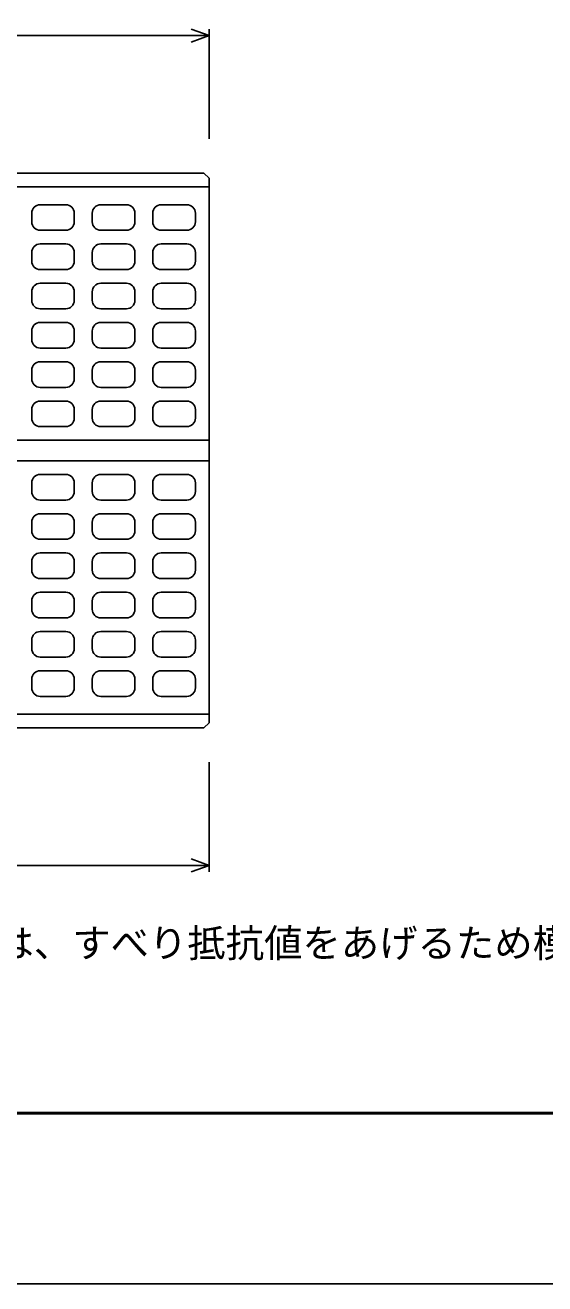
# Model space of a CAD drawing. Units: millimetres, scale not verified. Extents: x -12600 to 12600, y -5940 to 5940.
# Drawn here: x -9950 to -9340, y -5940 to -4466 of the extents above; entities that cross this region are included whole.
import ezdxf
from ezdxf.enums import TextEntityAlignment as Align

# ---------------------------------------------------------------- set-up
doc = ezdxf.new("R2010")
doc.units = ezdxf.units.MM
doc.header["$LTSCALE"] = 40
doc.linetypes.add('DOTTED', pattern=[1.75, 0.25, -1.5])
for name, color, linetype, lineweight in [('0-0_DIM', 7, 'Continuous', 25), ('0-1_Defpoints', 5, 'Continuous', 25), ('0-2_HATCH', 6, 'Continuous', 25), ('0-5_OUTLINE', 3, 'Continuous', 25), ('0-6_OUTLINE2', 4, 'DOTTED', 25), ('0-7_TXT', 7, 'Continuous', 25), ('0-8_WAKU', 3, 'Continuous', 25)]:
    doc.layers.add(name, color=color, linetype=linetype, lineweight=lineweight)
doc.styles.add('ＭＳ ゴシック', font='')
doc.styles.get('ＭＳ ゴシック').set_extended_font_data('MS Gothic')

msp = doc.modelspace()

# ---------------------------------------------------------------- linework, layer by layer
at = {"layer": '0-0_DIM'}
for p, q in [((-9978.45, -4477.87), (-9733.95, -4477.87)), ((-9733.95, -4470.37), (-9733.95, -4598.87)), ((-9733.95, -5457.37), (-9733.95, -5328.87)), ((-10733.95, -5449.87), (-9733.95, -5449.87))]:
    msp.add_line(p, q, dxfattribs=at)
for points in [[(-9755.1, -4485.57), (-9733.95, -4477.87), (-9755.1, -4470.18)], [(-9755.1, -5442.17), (-9733.95, -5449.87), (-9755.1, -5457.57)]]:
    msp.add_lwpolyline(points, dxfattribs=at)
at = {"layer": '0-1_Defpoints'}
msp.add_lwpolyline([(-12600, -5940), (-4200, -5940), (-4200, 0), (-12600, 0)], close=True, dxfattribs=at)
at = {"layer": '0-2_HATCH'}
for p, q in [((-9941.95, -4685.87), (-9941.95, -4695.87)), ((-9931.95, -4675.87), (-9901.95, -4675.87)), ((-9891.95, -4695.87), (-9891.95, -4685.87)), ((-9870.95, -4685.87), (-9870.95, -4695.87)), ((-9860.95, -4675.87), (-9830.95, -4675.87)), ((-9820.95, -4695.87), (-9820.95, -4685.87)), ((-9799.95, -4685.87), (-9799.95, -4695.87)), ((-9789.95, -4675.87), (-9759.95, -4675.87)), ((-9749.95, -4695.87), (-9749.95, -4685.87)), ((-9901.95, -4705.87), (-9931.95, -4705.87)), ((-9830.95, -4705.87), (-9860.95, -4705.87)), ((-9759.95, -4705.87), (-9789.95, -4705.87)), ((-9941.95, -4731.87), (-9941.95, -4741.87)), ((-9931.95, -4721.87), (-9901.95, -4721.87)), ((-9891.95, -4741.87), (-9891.95, -4731.87)), ((-9870.95, -4731.87), (-9870.95, -4741.87)), ((-9860.95, -4721.87), (-9830.95, -4721.87)), ((-9820.95, -4741.87), (-9820.95, -4731.87)), ((-9799.95, -4731.87), (-9799.95, -4741.87)), ((-9789.95, -4721.87), (-9759.95, -4721.87)), ((-9749.95, -4741.87), (-9749.95, -4731.87)), ((-9901.95, -4751.87), (-9931.95, -4751.87)), ((-9830.95, -4751.87), (-9860.95, -4751.87)), ((-9759.95, -4751.87), (-9789.95, -4751.87)), ((-9931.95, -4767.87), (-9901.95, -4767.87)), ((-9860.95, -4767.87), (-9830.95, -4767.87)), ((-9789.95, -4767.87), (-9759.95, -4767.87)), ((-9941.95, -4777.87), (-9941.95, -4787.87)), ((-9891.95, -4787.87), (-9891.95, -4777.87)), ((-9870.95, -4777.87), (-9870.95, -4787.87)), ((-9820.95, -4787.87), (-9820.95, -4777.87)), ((-9799.95, -4777.87), (-9799.95, -4787.87)), ((-9749.95, -4787.87), (-9749.95, -4777.87)), ((-9901.95, -4797.87), (-9931.95, -4797.87)), ((-9830.95, -4797.87), (-9860.95, -4797.87)), ((-9759.95, -4797.87), (-9789.95, -4797.87)), ((-9931.95, -4813.87), (-9901.95, -4813.87)), ((-9860.95, -4813.87), (-9830.95, -4813.87)), ((-9789.95, -4813.87), (-9759.95, -4813.87)), ((-9941.95, -4823.87), (-9941.95, -4833.87)), ((-9891.95, -4833.87), (-9891.95, -4823.87)), ((-9870.95, -4823.87), (-9870.95, -4833.87)), ((-9820.95, -4833.87), (-9820.95, -4823.87)), ((-9799.95, -4823.87), (-9799.95, -4833.87)), ((-9749.95, -4833.87), (-9749.95, -4823.87)), ((-9901.95, -4843.87), (-9931.95, -4843.87)), ((-9830.95, -4843.87), (-9860.95, -4843.87)), ((-9759.95, -4843.87), (-9789.95, -4843.87)), ((-9931.95, -4859.87), (-9901.95, -4859.87)), ((-9860.95, -4859.87), (-9830.95, -4859.87)), ((-9789.95, -4859.87), (-9759.95, -4859.87)), ((-9941.95, -4869.87), (-9941.95, -4879.87)), ((-9891.95, -4879.87), (-9891.95, -4869.87)), ((-9870.95, -4869.87), (-9870.95, -4879.87)), ((-9820.95, -4879.87), (-9820.95, -4869.87)), ((-9799.95, -4869.87), (-9799.95, -4879.87)), ((-9749.95, -4879.87), (-9749.95, -4869.87)), ((-9901.95, -4889.87), (-9931.95, -4889.87)), ((-9830.95, -4889.87), (-9860.95, -4889.87)), ((-9759.95, -4889.87), (-9789.95, -4889.87)), ((-9931.95, -4905.87), (-9901.95, -4905.87)), ((-9860.95, -4905.87), (-9830.95, -4905.87)), ((-9789.95, -4905.87), (-9759.95, -4905.87)), ((-9941.95, -4915.87), (-9941.95, -4925.87)), ((-9891.95, -4925.87), (-9891.95, -4915.87)), ((-9870.95, -4915.87), (-9870.95, -4925.87)), ((-9820.95, -4925.87), (-9820.95, -4915.87)), ((-9799.95, -4915.87), (-9799.95, -4925.87)), ((-9749.95, -4925.87), (-9749.95, -4915.87)), ((-9901.95, -4935.87), (-9931.95, -4935.87)), ((-9830.95, -4935.87), (-9860.95, -4935.87)), ((-9759.95, -4935.87), (-9789.95, -4935.87)), ((-9931.95, -4991.87), (-9901.95, -4991.87)), ((-9860.95, -4991.87), (-9830.95, -4991.87)), ((-9789.95, -4991.87), (-9759.95, -4991.87)), ((-9941.95, -5001.87), (-9941.95, -5011.87)), ((-9891.95, -5011.87), (-9891.95, -5001.87)), ((-9870.95, -5001.87), (-9870.95, -5011.87)), ((-9820.95, -5011.87), (-9820.95, -5001.87)), ((-9799.95, -5001.87), (-9799.95, -5011.87)), ((-9749.95, -5011.87), (-9749.95, -5001.87)), ((-9901.95, -5021.87), (-9931.95, -5021.87)), ((-9830.95, -5021.87), (-9860.95, -5021.87)), ((-9759.95, -5021.87), (-9789.95, -5021.87)), ((-9931.95, -5037.87), (-9901.95, -5037.87)), ((-9860.95, -5037.87), (-9830.95, -5037.87)), ((-9789.95, -5037.87), (-9759.95, -5037.87)), ((-9941.95, -5047.87), (-9941.95, -5057.87)), ((-9891.95, -5057.87), (-9891.95, -5047.87)), ((-9870.95, -5047.87), (-9870.95, -5057.87)), ((-9820.95, -5057.87), (-9820.95, -5047.87)), ((-9799.95, -5047.87), (-9799.95, -5057.87)), ((-9749.95, -5057.87), (-9749.95, -5047.87)), ((-9901.95, -5067.87), (-9931.95, -5067.87)), ((-9830.95, -5067.87), (-9860.95, -5067.87)), ((-9759.95, -5067.87), (-9789.95, -5067.87)), ((-9931.95, -5083.87), (-9901.95, -5083.87)), ((-9860.95, -5083.87), (-9830.95, -5083.87)), ((-9789.95, -5083.87), (-9759.95, -5083.87)), ((-9941.95, -5093.87), (-9941.95, -5103.87)), ((-9891.95, -5103.87), (-9891.95, -5093.87)), ((-9870.95, -5093.87), (-9870.95, -5103.87)), ((-9820.95, -5103.87), (-9820.95, -5093.87)), ((-9799.95, -5093.87), (-9799.95, -5103.87)), ((-9749.95, -5103.87), (-9749.95, -5093.87)), ((-9901.95, -5113.87), (-9931.95, -5113.87)), ((-9830.95, -5113.87), (-9860.95, -5113.87)), ((-9759.95, -5113.87), (-9789.95, -5113.87)), ((-9931.95, -5129.87), (-9901.95, -5129.87)), ((-9860.95, -5129.87), (-9830.95, -5129.87)), ((-9789.95, -5129.87), (-9759.95, -5129.87)), ((-9941.95, -5139.87), (-9941.95, -5149.87)), ((-9891.95, -5149.87), (-9891.95, -5139.87)), ((-9870.95, -5139.87), (-9870.95, -5149.87)), ((-9820.95, -5149.87), (-9820.95, -5139.87)), ((-9799.95, -5139.87), (-9799.95, -5149.87)), ((-9749.95, -5149.87), (-9749.95, -5139.87)), ((-9901.95, -5159.87), (-9931.95, -5159.87)), ((-9830.95, -5159.87), (-9860.95, -5159.87)), ((-9759.95, -5159.87), (-9789.95, -5159.87)), ((-9941.95, -5185.87), (-9941.95, -5195.87)), ((-9931.95, -5175.87), (-9901.95, -5175.87)), ((-9891.95, -5195.87), (-9891.95, -5185.87)), ((-9870.95, -5185.87), (-9870.95, -5195.87)), ((-9860.95, -5175.87), (-9830.95, -5175.87)), ((-9820.95, -5195.87), (-9820.95, -5185.87)), ((-9799.95, -5185.87), (-9799.95, -5195.87)), ((-9789.95, -5175.87), (-9759.95, -5175.87)), ((-9749.95, -5195.87), (-9749.95, -5185.87)), ((-9901.95, -5205.87), (-9931.95, -5205.87)), ((-9830.95, -5205.87), (-9860.95, -5205.87)), ((-9759.95, -5205.87), (-9789.95, -5205.87)), ((-9941.95, -5231.87), (-9941.95, -5241.87)), ((-9931.95, -5221.87), (-9901.95, -5221.87)), ((-9891.95, -5241.87), (-9891.95, -5231.87)), ((-9870.95, -5231.87), (-9870.95, -5241.87)), ((-9860.95, -5221.87), (-9830.95, -5221.87)), ((-9820.95, -5241.87), (-9820.95, -5231.87)), ((-9799.95, -5231.87), (-9799.95, -5241.87)), ((-9789.95, -5221.87), (-9759.95, -5221.87)), ((-9749.95, -5241.87), (-9749.95, -5231.87)), ((-9901.95, -5251.87), (-9931.95, -5251.87)), ((-9830.95, -5251.87), (-9860.95, -5251.87)), ((-9759.95, -5251.87), (-9789.95, -5251.87))]:
    msp.add_line(p, q, dxfattribs=at)
for centre, start, end in [((-9931.95, -4685.87), 90, 180), ((-9901.95, -4685.87), 0, 90), ((-9860.95, -4685.87), 90, 180), ((-9830.95, -4685.87), 0, 90), ((-9789.95, -4685.87), 90, 180), ((-9759.95, -4685.87), 0, 90), ((-9931.95, -4695.87), 180, 270), ((-9901.95, -4695.87), 270, 0), ((-9860.95, -4695.87), 180, 270), ((-9830.95, -4695.87), 270, 0), ((-9789.95, -4695.87), 180, 270), ((-9759.95, -4695.87), 270, 0), ((-9931.95, -4731.87), 90, 180), ((-9901.95, -4731.87), 0, 90), ((-9860.95, -4731.87), 90, 180), ((-9830.95, -4731.87), 0, 90), ((-9789.95, -4731.87), 90, 180), ((-9759.95, -4731.87), 0, 90), ((-9931.95, -4741.87), 180, 270), ((-9901.95, -4741.87), 270, 0), ((-9860.95, -4741.87), 180, 270), ((-9830.95, -4741.87), 270, 0), ((-9789.95, -4741.87), 180, 270), ((-9759.95, -4741.87), 270, 0), ((-9931.95, -4777.87), 90, 180), ((-9901.95, -4777.87), 0, 90), ((-9860.95, -4777.87), 90, 180), ((-9830.95, -4777.87), 0, 90), ((-9789.95, -4777.87), 90, 180), ((-9759.95, -4777.87), 0, 90), ((-9931.95, -4787.87), 180, 270), ((-9901.95, -4787.87), 270, 0), ((-9860.95, -4787.87), 180, 270), ((-9830.95, -4787.87), 270, 0), ((-9789.95, -4787.87), 180, 270), ((-9759.95, -4787.87), 270, 0), ((-9931.95, -4823.87), 90, 180), ((-9901.95, -4823.87), 0, 90), ((-9860.95, -4823.87), 90, 180), ((-9830.95, -4823.87), 0, 90), ((-9789.95, -4823.87), 90, 180), ((-9759.95, -4823.87), 0, 90), ((-9931.95, -4833.87), 180, 270), ((-9901.95, -4833.87), 270, 0), ((-9860.95, -4833.87), 180, 270), ((-9830.95, -4833.87), 270, 0), ((-9789.95, -4833.87), 180, 270), ((-9759.95, -4833.87), 270, 0), ((-9931.95, -4869.87), 90, 180), ((-9901.95, -4869.87), 0, 90), ((-9860.95, -4869.87), 90, 180), ((-9830.95, -4869.87), 0, 90), ((-9789.95, -4869.87), 90, 180), ((-9759.95, -4869.87), 0, 90), ((-9931.95, -4879.87), 180, 270), ((-9901.95, -4879.87), 270, 0), ((-9860.95, -4879.87), 180, 270), ((-9830.95, -4879.87), 270, 0), ((-9789.95, -4879.87), 180, 270), ((-9759.95, -4879.87), 270, 0), ((-9931.95, -4915.87), 90, 180), ((-9901.95, -4915.87), 0, 90), ((-9860.95, -4915.87), 90, 180), ((-9830.95, -4915.87), 0, 90), ((-9789.95, -4915.87), 90, 180), ((-9759.95, -4915.87), 0, 90), ((-9931.95, -4925.87), 180, 270), ((-9901.95, -4925.87), 270, 0), ((-9860.95, -4925.87), 180, 270), ((-9830.95, -4925.87), 270, 0), ((-9789.95, -4925.87), 180, 270), ((-9759.95, -4925.87), 270, 0), ((-9931.95, -5001.87), 90, 180), ((-9901.95, -5001.87), 0, 90), ((-9860.95, -5001.87), 90, 180), ((-9830.95, -5001.87), 0, 90), ((-9789.95, -5001.87), 90, 180), ((-9759.95, -5001.87), 0, 90), ((-9931.95, -5011.87), 180, 270), ((-9901.95, -5011.87), 270, 0), ((-9860.95, -5011.87), 180, 270), ((-9830.95, -5011.87), 270, 0), ((-9789.95, -5011.87), 180, 270), ((-9759.95, -5011.87), 270, 0), ((-9931.95, -5047.87), 90, 180), ((-9901.95, -5047.87), 0, 90), ((-9860.95, -5047.87), 90, 180), ((-9830.95, -5047.87), 0, 90), ((-9789.95, -5047.87), 90, 180), ((-9759.95, -5047.87), 0, 90), ((-9931.95, -5057.87), 180, 270), ((-9901.95, -5057.87), 270, 0), ((-9860.95, -5057.87), 180, 270), ((-9830.95, -5057.87), 270, 0), ((-9789.95, -5057.87), 180, 270), ((-9759.95, -5057.87), 270, 0), ((-9931.95, -5093.87), 90, 180), ((-9901.95, -5093.87), 0, 90), ((-9860.95, -5093.87), 90, 180), ((-9830.95, -5093.87), 0, 90), ((-9789.95, -5093.87), 90, 180), ((-9759.95, -5093.87), 0, 90), ((-9931.95, -5103.87), 180, 270), ((-9901.95, -5103.87), 270, 0), ((-9860.95, -5103.87), 180, 270), ((-9830.95, -5103.87), 270, 0), ((-9789.95, -5103.87), 180, 270), ((-9759.95, -5103.87), 270, 0), ((-9931.95, -5139.87), 90, 180), ((-9901.95, -5139.87), 0, 90), ((-9860.95, -5139.87), 90, 180), ((-9830.95, -5139.87), 0, 90), ((-9789.95, -5139.87), 90, 180), ((-9759.95, -5139.87), 0, 90), ((-9931.95, -5149.87), 180, 270), ((-9901.95, -5149.87), 270, 0), ((-9860.95, -5149.87), 180, 270), ((-9830.95, -5149.87), 270, 0), ((-9789.95, -5149.87), 180, 270), ((-9759.95, -5149.87), 270, 0), ((-9931.95, -5185.87), 90, 180), ((-9901.95, -5185.87), 0, 90), ((-9860.95, -5185.87), 90, 180), ((-9830.95, -5185.87), 0, 90), ((-9789.95, -5185.87), 90, 180), ((-9759.95, -5185.87), 0, 90), ((-9931.95, -5195.87), 180, 270), ((-9901.95, -5195.87), 270, 0), ((-9860.95, -5195.87), 180, 270), ((-9830.95, -5195.87), 270, 0), ((-9789.95, -5195.87), 180, 270), ((-9759.95, -5195.87), 270, 0), ((-9931.95, -5231.87), 90, 180), ((-9901.95, -5231.87), 0, 90), ((-9860.95, -5231.87), 90, 180), ((-9830.95, -5231.87), 0, 90), ((-9789.95, -5231.87), 90, 180), ((-9759.95, -5231.87), 0, 90), ((-9931.95, -5241.87), 180, 270), ((-9901.95, -5241.87), 270, 0), ((-9860.95, -5241.87), 180, 270), ((-9830.95, -5241.87), 270, 0), ((-9789.95, -5241.87), 180, 270), ((-9759.95, -5241.87), 270, 0)]:
    msp.add_arc(centre, 10, start, end, dxfattribs=at)
at = {"layer": '0-5_OUTLINE'}
for p, q in [((-9739.95, -4638.87), (-10727.95, -4638.87)), ((-9739.95, -4638.87), (-9733.95, -4644.87)), ((-9733.95, -4654.87), (-10733.95, -4654.87)), ((-9733.95, -4644.87), (-9733.95, -5282.87)), ((-9733.95, -5272.87), (-10733.95, -5272.87)), ((-10727.95, -5288.87), (-9739.95, -5288.87)), ((-9739.95, -5288.87), (-9733.95, -5282.87))]:
    msp.add_line(p, q, dxfattribs=at)
at = {"layer": '0-6_OUTLINE2', "linetype": 'Continuous'}
for p, q in [((-9978.45, -4951.87), (-9733.95, -4951.87)), ((-9978.45, -4975.87), (-9733.95, -4975.87))]:
    msp.add_line(p, q, dxfattribs=at)
at = {"layer": '0-8_WAKU', "lineweight": 50}
msp.add_lwpolyline([(-12400, -5740), (-4400, -5740), (-4400, -200), (-12400, -200)], close=True, dxfattribs=at)

# ---------------------------------------------------------------- texts
at = {"layer": '0-7_TXT', "style": 'ＭＳ ゴシック'}
msp.add_text('※上部縁塊上面には、すべり抵抗値をあげるため模様を付す。', height=32.99, dxfattribs=at).set_placement((-10344.42, -5567.24), align=Align.BOTTOM_LEFT)

doc.saveas('drawing.dxf')
